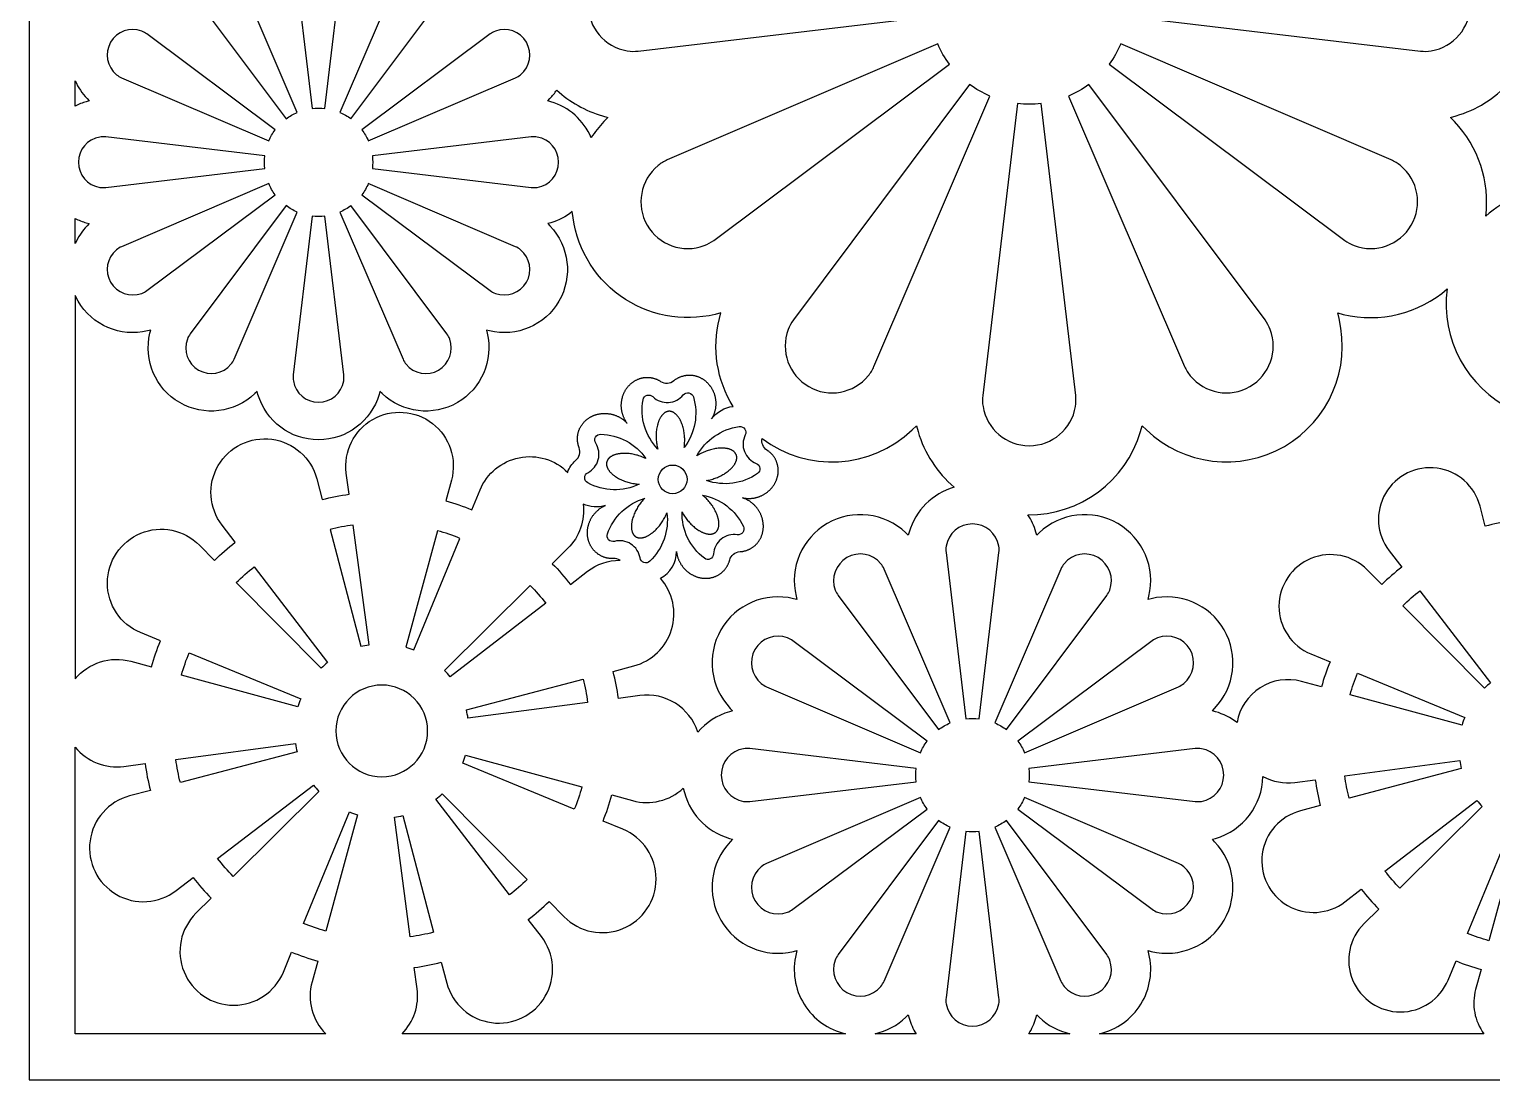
# Model space of a CAD drawing. Extents: x 222 to 1391, y 212 to 660.
# Drawn here: x 222.5 to 540.5, y 212.5 to 440.9 of the extents above; entities that cross this region are included whole.
import ezdxf

# ---------------------------------------------------------------- set-up
doc = ezdxf.new("R2010")
doc.units = 0
doc.layers.add('LAYER_01', color=5, linetype='CONTINUOUS')

msp = doc.modelspace()

# ---------------------------------------------------------------- linework, layer by layer
at = {"layer": 'LAYER_01'}
msp.add_lwpolyline([(222.46, 212.46), (1391.29, 212.46), (1391.29, 659.75), (222.46, 659.75)], close=True, dxfattribs=at)
for points in [[(286.75, 423.69), (290.86, 458.26, 0.07087), (290.83, 459.55, 0.847522), (279.89, 459.55, 0.07087), (279.86, 458.26), (283.97, 423.69, -0.059227)], [(280.71, 422.82), (266.99, 454.81, 0.07087), (266.32, 455.91, 0.847522), (256.85, 450.44, 0.07087), (257.46, 449.31), (278.3, 421.43, -0.059227)], [(292.42, 421.43), (313.26, 449.31, 0.07087), (313.88, 450.44, 0.847522), (304.4, 455.91, 0.07087), (303.73, 454.81), (290.01, 422.82, -0.059227)], [(418.39, 448.82), (354.86, 456.37, 0.07087), (352.5, 456.32, 0.847522), (352.5, 436.21, 0.07087), (354.86, 436.16), (418.39, 443.71, -0.059227)], [(461.41, 443.71), (524.93, 436.16, 0.07087), (527.29, 436.21, 0.847522), (527.29, 456.32, 0.07087), (524.93, 456.37), (461.41, 448.82, -0.059227)], [(275.92, 419.04), (248.04, 439.88, 0.07087), (246.91, 440.5, 0.847522), (241.44, 431.03, 0.07087), (242.54, 430.36), (274.53, 416.63, -0.059227)], [(296.19, 416.63), (328.18, 430.36, 0.07087), (329.28, 431.03, 0.847522), (323.81, 440.5, 0.07087), (322.68, 439.88), (294.8, 419.04, -0.059227)], [(419.99, 437.73), (361.2, 412.5, 0.07087), (359.18, 411.27, 0.847522), (369.23, 393.86, 0.07087), (371.31, 395), (422.55, 433.3, -0.059227)], [(457.25, 433.3), (508.48, 395, 0.07087), (510.56, 393.86, 0.847522), (520.61, 411.27, 0.07087), (518.59, 412.5), (459.8, 437.73, -0.059227)], [(232.46, 429.67, 0.084659), (235.04, 425.84), (235.52, 425.34), (234.86, 425.15, 0.047051), (232.46, 424.2)], [(344.64, 417.33, 0.225054), (335.87, 425.15), (335.21, 425.34), (335.68, 425.84, 0.042784), (337.15, 427.67, 0.114476), (347.08, 422.08), (348.29, 421.72), (347.42, 420.81, 0.044178)], [(426.93, 428.92), (388.63, 377.68, 0.07087), (387.49, 375.6, 0.847522), (404.9, 365.55, 0.07087), (406.13, 367.57), (431.35, 426.36, -0.059227)], [(448.44, 426.36), (473.66, 367.57, 0.07087), (474.89, 365.55, 0.847522), (492.3, 375.6, 0.07087), (491.16, 377.68), (452.86, 428.92, -0.059227)], [(539.15, 400.26, 0.225505), (532.37, 420.81), (531.5, 421.72), (532.71, 422.08, 0.13689), (544.21, 429.24, 0.124662), (555.21, 423.25), (588.73, 414.67, 0.045299), (588.31, 409.56), (553.84, 406.56, 0.160775)], [(437.34, 424.76), (429.79, 361.24, 0.07087), (429.84, 358.87, 0.847522), (449.95, 358.87, 0.07087), (450, 361.24), (442.45, 424.76, -0.059227)], [(273.66, 413.38), (239.09, 417.49, 0.07087), (237.8, 417.46, 0.847522), (237.8, 406.52, 0.07087), (239.09, 406.49), (273.66, 410.6, -0.059227)], [(297.07, 410.6), (331.63, 406.49, 0.07087), (332.92, 406.52, 0.847522), (332.92, 417.46, 0.07087), (331.63, 417.49), (297.07, 413.38, -0.059227)], [(274.53, 407.34), (242.54, 393.62, 0.07087), (241.44, 392.95, 0.847522), (246.91, 383.47, 0.07087), (248.04, 384.09), (275.92, 404.93, -0.059227)], [(294.8, 404.93), (322.68, 384.09, 0.07087), (323.81, 383.47, 0.847522), (329.28, 392.95, 0.07087), (328.18, 393.62), (296.19, 407.34, -0.059227)], [(352.49, 355.19), (352.42, 355.29), (352.35, 355.39), (352.28, 355.49), (352.21, 355.59), (352.15, 355.7), (352.08, 355.81), (352.02, 355.92), (351.96, 356.03), (351.9, 356.14), (351.84, 356.26), (351.79, 356.37), (351.73, 356.49), (351.68, 356.62), (351.64, 356.74), (351.59, 356.86), (351.54, 356.99), (351.5, 357.12), (351.46, 357.25), (351.43, 357.38), (351.39, 357.51), (351.36, 357.64), (351.33, 357.78), (351.31, 357.91), (351.28, 358.05), (351.26, 358.19), (351.25, 358.32), (351.23, 358.46), (351.22, 358.6), (351.21, 358.74), (351.2, 358.88), (351.2, 359.02), (351.2, 359.16), (351.2, 359.3), (351.21, 359.43), (351.22, 359.57), (351.23, 359.71), (351.24, 359.85), (351.26, 359.99), (351.28, 360.12), (351.3, 360.26), (351.33, 360.4), (351.35, 360.53), (351.39, 360.66), (351.42, 360.79), (351.46, 360.92), (351.49, 361.05), (351.54, 361.18), (351.58, 361.31), (351.63, 361.43), (351.67, 361.56), (351.72, 361.68), (351.78, 361.8), (351.83, 361.91), (351.89, 362.03), (351.95, 362.14), (352.01, 362.26), (352.07, 362.37), (352.14, 362.47), (352.2, 362.58), (352.27, 362.68), (352.34, 362.78), (352.41, 362.88), (352.48, 362.98), (352.55, 363.07), (352.63, 363.17), (352.71, 363.26), (352.79, 363.35), (352.87, 363.44), (352.95, 363.53), (353.04, 363.61), (353.13, 363.7), (353.22, 363.78), (353.31, 363.86), (353.4, 363.94), (353.5, 364.02), (353.6, 364.1), (353.7, 364.17), (353.81, 364.25), (353.91, 364.32), (354.02, 364.38), (354.13, 364.45), (354.24, 364.51), (354.35, 364.58), (354.46, 364.63), (354.58, 364.69), (354.69, 364.74), (354.81, 364.79), (354.93, 364.84), (355.05, 364.89), (355.17, 364.93), (355.3, 364.97), (355.42, 365), (355.55, 365.04), (355.67, 365.07), (355.8, 365.09), (355.92, 365.12), (356.05, 365.14), (356.18, 365.16), (356.31, 365.17), (356.44, 365.18), (356.56, 365.19), (356.69, 365.2), (356.82, 365.2), (356.95, 365.2), (357.08, 365.19), (357.2, 365.19), (357.33, 365.18), (357.46, 365.16), (357.58, 365.15), (357.71, 365.13), (357.83, 365.1), (357.95, 365.08), (358.08, 365.05), (358.2, 365.02), (358.32, 364.99), (358.44, 364.95), (358.55, 364.91), (358.67, 364.87), (358.78, 364.83), (358.9, 364.78), (359.01, 364.74), (359.12, 364.69), (359.23, 364.63), (359.33, 364.58), (359.44, 364.52), (359.54, 364.46), (359.64, 364.4), (359.74, 364.34, 0.325426), (362.64, 364.5), (362.73, 364.57), (362.83, 364.64), (362.92, 364.71), (363.02, 364.78), (363.12, 364.85), (363.22, 364.91), (363.33, 364.97), (363.43, 365.03), (363.54, 365.09), (363.65, 365.14), (363.76, 365.2), (363.87, 365.25), (363.99, 365.3), (364.1, 365.34), (364.22, 365.39), (364.34, 365.43), (364.46, 365.47), (364.58, 365.5), (364.7, 365.53), (364.82, 365.56), (364.95, 365.59), (365.07, 365.62), (365.2, 365.64), (365.32, 365.66), (365.45, 365.67), (365.58, 365.68), (365.71, 365.69), (365.83, 365.7), (365.96, 365.7), (366.09, 365.7), (366.22, 365.69), (366.35, 365.69), (366.48, 365.68), (366.61, 365.66), (366.74, 365.65), (366.86, 365.63), (366.99, 365.61), (367.12, 365.58), (367.24, 365.55), (367.37, 365.52), (367.49, 365.49), (367.61, 365.45), (367.74, 365.41), (367.86, 365.37), (367.98, 365.32), (368.09, 365.27), (368.21, 365.22), (368.33, 365.17), (368.44, 365.11), (368.55, 365.05), (368.66, 364.99), (368.77, 364.93), (368.88, 364.86), (368.98, 364.79), (369.09, 364.72), (369.19, 364.65), (369.29, 364.58), (369.38, 364.5), (369.48, 364.43), (369.57, 364.35), (369.66, 364.27), (369.75, 364.19), (369.84, 364.11), (369.92, 364.02), (370.01, 363.94), (370.09, 363.85), (370.17, 363.76), (370.25, 363.66), (370.33, 363.57), (370.4, 363.47), (370.48, 363.37), (370.55, 363.27), (370.63, 363.16), (370.7, 363.06), (370.77, 362.95), (370.83, 362.84), (370.9, 362.72), (370.96, 362.61), (371.03, 362.49), (371.08, 362.37), (371.14, 362.25), (371.2, 362.13), (371.25, 362.01), (371.3, 361.88), (371.35, 361.75), (371.39, 361.62), (371.43, 361.49), (371.47, 361.36), (371.51, 361.23), (371.55, 361.1), (371.58, 360.96), (371.61, 360.82), (371.63, 360.69), (371.66, 360.55), (371.68, 360.41), (371.7, 360.28), (371.71, 360.14), (371.72, 360), (371.73, 359.86), (371.74, 359.72), (371.74, 359.58), (371.74, 359.44), (371.74, 359.3), (371.73, 359.16), (371.72, 359.03), (371.71, 358.89), (371.7, 358.75), (371.68, 358.62), (371.66, 358.48), (371.64, 358.35), (371.62, 358.22), (371.59, 358.08), (371.56, 357.95), (371.53, 357.83), (371.49, 357.7), (371.45, 357.57), (371.41, 357.45), (371.37, 357.32), (371.33, 357.2), (371.28, 357.08), (371.23, 356.96), (371.18, 356.85), (371.13, 356.73), (371.08, 356.62), (371.02, 356.51), (370.96, 356.4), (370.9, 356.3), (370.84, 356.19, -0.209513), (375.52, 358.89, -0.205065), (372.54, 377.98), (372.84, 379.21), (371.61, 378.91, -0.459693), (340.54, 401.24, -0.096729), (335.87, 398.82), (335.21, 398.63), (335.68, 398.13, -0.748967), (322.52, 375.33), (321.85, 375.5), (322.01, 374.83, -0.748967), (299.22, 361.67), (298.72, 362.14), (298.52, 361.48, -0.748967), (272.2, 361.48), (272.01, 362.14), (271.51, 361.67, -0.748967), (248.71, 374.83), (248.87, 375.5), (248.2, 375.33, -0.332966), (233.08, 381.8), (232.46, 383.02), (232.46, 299.63, -0.295109), (244.56, 303.47), (249.06, 302.25, -0.028815), (250.99, 307.91), (246.68, 309.69, -1.22196), (259.45, 328.72), (262.73, 325.4, -0.028815), (267.24, 329.34), (264.39, 333.04, -1.22196), (284.96, 343.13), (286.15, 338.62, -0.028815), (292.02, 339.78), (291.4, 344.4, -1.22196), (314.26, 342.86), (313.03, 338.36, -0.028815), (318.7, 336.43), (320.48, 340.74, -0.534508), (339.54, 344.55, -0.142329), (341.27, 347.12, 0.325426), (342.02, 349.92), (341.98, 350.03), (341.94, 350.14), (341.9, 350.26), (341.87, 350.37), (341.84, 350.49), (341.81, 350.6), (341.78, 350.72), (341.76, 350.84), (341.73, 350.96), (341.72, 351.08), (341.7, 351.2), (341.69, 351.33), (341.67, 351.45), (341.67, 351.57), (341.66, 351.7), (341.66, 351.82), (341.66, 351.95), (341.66, 352.08), (341.67, 352.2), (341.68, 352.33), (341.69, 352.46), (341.71, 352.58), (341.73, 352.71), (341.75, 352.83), (341.77, 352.96), (341.8, 353.08), (341.83, 353.21), (341.87, 353.33), (341.9, 353.46), (341.94, 353.58), (341.99, 353.7), (342.03, 353.82), (342.08, 353.94), (342.14, 354.06), (342.19, 354.17), (342.25, 354.29), (342.31, 354.4), (342.37, 354.52), (342.44, 354.63), (342.51, 354.74), (342.58, 354.84), (342.65, 354.95), (342.73, 355.05), (342.81, 355.15), (342.89, 355.25), (342.97, 355.35), (343.05, 355.45), (343.14, 355.54), (343.23, 355.63), (343.32, 355.72), (343.41, 355.8), (343.51, 355.89), (343.6, 355.97), (343.7, 356.05), (343.8, 356.12), (343.9, 356.2), (344, 356.27), (344.1, 356.34), (344.2, 356.41), (344.3, 356.47), (344.41, 356.53), (344.51, 356.59), (344.62, 356.65), (344.72, 356.7), (344.83, 356.76), (344.94, 356.81), (345.05, 356.86), (345.16, 356.9), (345.28, 356.95), (345.4, 356.99), (345.51, 357.03), (345.63, 357.07), (345.76, 357.11), (345.88, 357.14), (346.01, 357.18), (346.13, 357.21), (346.26, 357.23), (346.39, 357.26), (346.52, 357.28), (346.65, 357.3), (346.78, 357.32), (346.92, 357.33), (347.05, 357.34), (347.19, 357.35), (347.33, 357.36), (347.46, 357.36), (347.6, 357.36), (347.74, 357.36), (347.88, 357.36), (348.01, 357.35), (348.15, 357.34), (348.29, 357.32), (348.43, 357.31), (348.57, 357.29), (348.71, 357.27), (348.84, 357.24), (348.98, 357.21), (349.12, 357.18), (349.25, 357.15), (349.39, 357.11), (349.52, 357.07), (349.66, 357.03), (349.79, 356.98), (349.92, 356.94), (350.05, 356.89), (350.17, 356.84), (350.3, 356.78), (350.43, 356.72), (350.55, 356.66), (350.67, 356.6), (350.79, 356.54), (350.91, 356.47), (351.02, 356.4), (351.14, 356.33), (351.25, 356.26), (351.36, 356.19), (351.46, 356.11), (351.57, 356.03), (351.67, 355.96), (351.77, 355.88), (351.87, 355.79), (351.97, 355.71), (352.06, 355.63), (352.15, 355.54), (352.24, 355.46), (352.33, 355.37), (352.41, 355.28)], [(278.3, 402.55), (257.46, 374.67, 0.07087), (256.85, 373.54, 0.847522), (266.32, 368.07, 0.07087), (266.99, 369.17), (280.71, 401.16, -0.059227)], [(290.01, 401.16), (303.73, 369.17, 0.07087), (304.4, 368.07, 0.847522), (313.88, 373.54, 0.07087), (313.26, 374.67), (292.42, 402.55, -0.059227)], [(232.46, 399.78, 0.047051), (234.86, 398.82), (235.52, 398.63), (235.04, 398.13, 0.084659), (232.46, 394.31)], [(283.97, 400.28), (279.86, 365.72, 0.07087), (279.89, 364.43, 0.847522), (290.83, 364.43, 0.07087), (290.86, 365.72), (286.75, 400.28, -0.059227)], [(364.68, 361.38, -0.600851), (366.86, 360.94, -0.240682), (364.86, 349.93), (364.9, 350.21), (364.93, 350.49), (364.95, 350.77), (364.97, 351.05), (364.98, 351.33), (364.98, 351.61), (364.98, 351.88), (364.97, 352.15), (364.95, 352.41), (364.92, 352.67), (364.89, 352.94), (364.86, 353.21), (364.81, 353.48), (364.76, 353.75), (364.7, 354.02), (364.63, 354.29), (364.56, 354.55), (364.47, 354.81), (364.38, 355.07), (364.29, 355.32), (364.24, 355.44), (364.18, 355.56), (364.13, 355.68), (364.07, 355.79), (364.01, 355.9), (363.96, 356.02), (363.9, 356.12), (363.83, 356.23), (363.77, 356.33), (363.71, 356.43), (363.64, 356.53), (363.57, 356.62), (363.51, 356.71), (363.44, 356.8), (363.37, 356.88), (363.3, 356.96), (363.23, 357.04), (363.15, 357.11), (363.08, 357.18), (363.01, 357.25), (362.94, 357.31), (362.86, 357.37), (362.79, 357.42), (362.71, 357.47), (362.68, 357.5), (362.64, 357.52), (362.6, 357.54), (362.56, 357.56), (362.53, 357.59), (362.49, 357.61), (362.45, 357.62), (362.42, 357.64), (362.38, 357.66), (362.34, 357.68), (362.3, 357.69), (362.27, 357.71), (362.23, 357.72), (362.19, 357.73), (362.16, 357.74), (362.12, 357.75), (362.08, 357.76), (362.05, 357.77), (362.01, 357.78), (361.97, 357.79), (361.94, 357.8), (361.9, 357.8), (361.87, 357.81), (361.83, 357.81), (361.8, 357.82), (361.76, 357.82), (361.72, 357.82), (361.69, 357.82), (361.65, 357.82), (361.62, 357.82), (361.59, 357.82), (361.55, 357.82), (361.52, 357.82), (361.48, 357.82), (361.45, 357.81), (361.41, 357.81), (361.38, 357.8), (361.34, 357.8), (361.31, 357.79), (361.27, 357.78), (361.24, 357.77), (361.2, 357.76), (361.17, 357.75), (361.13, 357.74), (361.1, 357.73), (361.06, 357.72), (361.03, 357.71), (360.99, 357.69), (360.96, 357.68), (360.92, 357.66), (360.89, 357.65), (360.85, 357.63), (360.82, 357.61), (360.78, 357.59), (360.75, 357.57), (360.71, 357.55), (360.68, 357.53), (360.64, 357.5), (360.61, 357.48), (360.57, 357.46), (360.54, 357.43), (360.5, 357.4), (360.47, 357.38), (360.43, 357.35), (360.37, 357.29), (360.3, 357.23), (360.23, 357.16), (360.17, 357.09), (360.1, 357.02), (360.04, 356.94), (359.97, 356.86), (359.91, 356.78), (359.85, 356.69), (359.79, 356.6), (359.73, 356.5), (359.67, 356.41), (359.62, 356.31), (359.56, 356.2), (359.51, 356.1), (359.46, 355.99), (359.41, 355.88), (359.36, 355.76), (359.31, 355.65), (359.27, 355.53), (359.22, 355.41), (359.18, 355.29), (359.14, 355.16), (359.11, 355.03), (359.04, 354.78), (358.97, 354.51), (358.92, 354.24), (358.88, 353.97), (358.84, 353.7), (358.81, 353.42), (358.78, 353.15), (358.77, 352.87), (358.76, 352.6), (358.76, 352.33), (358.76, 352.07), (358.78, 351.81), (358.79, 351.54), (358.82, 351.27), (358.85, 351), (358.89, 350.72), (358.94, 350.44), (358.99, 350.17), (359.05, 349.89), (359.12, 349.62, -0.240682), (355.93, 360.34, -0.600851), (358.05, 361.01, 0.44119)], [(377.51, 339.02), (377.63, 339), (377.75, 338.97), (377.87, 338.95), (377.99, 338.93), (378.11, 338.91), (378.24, 338.9), (378.36, 338.89), (378.49, 338.88), (378.62, 338.87), (378.75, 338.87), (378.88, 338.87), (379.01, 338.87), (379.14, 338.87), (379.27, 338.88), (379.41, 338.89), (379.54, 338.9), (379.67, 338.91), (379.81, 338.93), (379.94, 338.95), (380.08, 338.97), (380.21, 339), (380.34, 339.03), (380.48, 339.06), (380.61, 339.09), (380.74, 339.13), (380.88, 339.17), (381.01, 339.21), (381.14, 339.26), (381.27, 339.31), (381.4, 339.36), (381.53, 339.42), (381.66, 339.47), (381.78, 339.53), (381.91, 339.59), (382.03, 339.66), (382.15, 339.73), (382.27, 339.8), (382.39, 339.87), (382.51, 339.94), (382.62, 340.02), (382.73, 340.1), (382.84, 340.18), (382.95, 340.26), (383.06, 340.35), (383.16, 340.43), (383.26, 340.52), (383.36, 340.61), (383.46, 340.7), (383.56, 340.8), (383.65, 340.89), (383.74, 340.99), (383.83, 341.08), (383.91, 341.18), (383.99, 341.28), (384.07, 341.38), (384.15, 341.48), (384.22, 341.59), (384.3, 341.69), (384.36, 341.79), (384.43, 341.9), (384.49, 342), (384.56, 342.11), (384.61, 342.21), (384.67, 342.32), (384.72, 342.42), (384.78, 342.53), (384.83, 342.64), (384.87, 342.75), (384.92, 342.86), (384.96, 342.98), (385, 343.09), (385.04, 343.21), (385.08, 343.33), (385.11, 343.45), (385.15, 343.57), (385.18, 343.69), (385.2, 343.81), (385.23, 343.94), (385.25, 344.06), (385.27, 344.19), (385.28, 344.31), (385.29, 344.44), (385.3, 344.57), (385.31, 344.7), (385.31, 344.82), (385.31, 344.95), (385.31, 345.08), (385.31, 345.21), (385.3, 345.34), (385.29, 345.47), (385.27, 345.6), (385.25, 345.72), (385.23, 345.85), (385.21, 345.98), (385.18, 346.1), (385.15, 346.23), (385.12, 346.35), (385.08, 346.48), (385.04, 346.6), (385, 346.72), (384.96, 346.84), (384.91, 346.96), (384.86, 347.08), (384.8, 347.2), (384.75, 347.31), (384.69, 347.42), (384.63, 347.53), (384.56, 347.64), (384.5, 347.75), (384.43, 347.86), (384.36, 347.96), (384.28, 348.06), (384.21, 348.16), (384.13, 348.26), (384.05, 348.36), (383.97, 348.45), (383.88, 348.54), (383.8, 348.63), (383.71, 348.72), (383.62, 348.8), (383.54, 348.88), (383.44, 348.96), (383.35, 349.04), (383.26, 349.12), (383.16, 349.19), (383.07, 349.26), (382.97, 349.33), (382.87, 349.39, -0.307924), (381.79, 351.94, 0.368189), (414.44, 353.79), (415.35, 354.66), (415.71, 353.45, 0.146439), (423.58, 341.32, 0.256685), (413.78, 331.57), (413.58, 330.88), (413.06, 331.38, 0.748967), (389.2, 317.6), (389.37, 316.9), (388.67, 317.07, 0.748967), (374.9, 293.22), (375.4, 292.7), (374.71, 292.49, 0.145405), (367.84, 288.06, 0.361446), (355.19, 296.02), (350.57, 295.4, 0.028815), (349.41, 301.27), (353.92, 302.46, 0.558721), (359.7, 321.51, 0.280084), (363.19, 327.37), (363.2, 327.25), (363.22, 327.13), (363.24, 327.01), (363.26, 326.89), (363.28, 326.77), (363.31, 326.64), (363.34, 326.52), (363.37, 326.4), (363.4, 326.27), (363.44, 326.15), (363.48, 326.02), (363.52, 325.9), (363.57, 325.78), (363.61, 325.65), (363.66, 325.53), (363.72, 325.41), (363.77, 325.28), (363.83, 325.16), (363.89, 325.04), (363.96, 324.92), (364.03, 324.8), (364.1, 324.68), (364.17, 324.56), (364.24, 324.45), (364.32, 324.33), (364.4, 324.22), (364.49, 324.11), (364.57, 324), (364.66, 323.89), (364.75, 323.78), (364.84, 323.67), (364.93, 323.57), (365.03, 323.47), (365.13, 323.37), (365.23, 323.27), (365.33, 323.18), (365.44, 323.09), (365.54, 323), (365.65, 322.91), (365.76, 322.82), (365.87, 322.74), (365.98, 322.66), (366.09, 322.58), (366.21, 322.51), (366.32, 322.43), (366.44, 322.36), (366.56, 322.3), (366.67, 322.23), (366.79, 322.17), (366.91, 322.11), (367.03, 322.06), (367.15, 322.01), (367.27, 321.96), (367.39, 321.91), (367.51, 321.86), (367.63, 321.82), (367.75, 321.78), (367.87, 321.75), (367.99, 321.71), (368.11, 321.68), (368.23, 321.65), (368.35, 321.63), (368.47, 321.6), (368.58, 321.58), (368.7, 321.57), (368.82, 321.55), (368.94, 321.54), (369.06, 321.52), (369.18, 321.52), (369.3, 321.51), (369.43, 321.51), (369.55, 321.51), (369.67, 321.51), (369.8, 321.51), (369.92, 321.52), (370.05, 321.53), (370.17, 321.54), (370.3, 321.56), (370.42, 321.57), (370.55, 321.6), (370.67, 321.62), (370.8, 321.65), (370.92, 321.68), (371.05, 321.71), (371.17, 321.75), (371.29, 321.79), (371.41, 321.83), (371.53, 321.87), (371.65, 321.92), (371.77, 321.97), (371.89, 322.02), (372, 322.08), (372.12, 322.14), (372.23, 322.2), (372.34, 322.27), (372.45, 322.34), (372.56, 322.41), (372.67, 322.48), (372.77, 322.55), (372.88, 322.63), (372.98, 322.71), (373.08, 322.79), (373.17, 322.88), (373.27, 322.97), (373.36, 323.05), (373.45, 323.15), (373.53, 323.24), (373.62, 323.33), (373.7, 323.43), (373.78, 323.53), (373.86, 323.63), (373.93, 323.73), (374, 323.83), (374.07, 323.94), (374.14, 324.04), (374.2, 324.15), (374.26, 324.25), (374.32, 324.36), (374.38, 324.47), (374.43, 324.58), (374.48, 324.69), (374.53, 324.8), (374.57, 324.92), (374.62, 325.03), (374.66, 325.14), (374.69, 325.25), (374.73, 325.36), (374.76, 325.48, -0.325426), (377.01, 327.31), (377.13, 327.32), (377.24, 327.33), (377.36, 327.34), (377.48, 327.36), (377.6, 327.37), (377.72, 327.4), (377.83, 327.42), (377.95, 327.45), (378.07, 327.48), (378.19, 327.51), (378.31, 327.54), (378.42, 327.58), (378.54, 327.62), (378.66, 327.67), (378.77, 327.71), (378.89, 327.76), (379, 327.81), (379.12, 327.87), (379.23, 327.93), (379.34, 327.99), (379.45, 328.05), (379.56, 328.12), (379.67, 328.19), (379.77, 328.26), (379.88, 328.33), (379.98, 328.41), (380.08, 328.49), (380.18, 328.57), (380.28, 328.66), (380.37, 328.74), (380.46, 328.83), (380.55, 328.92), (380.64, 329.02), (380.73, 329.11), (380.81, 329.21), (380.89, 329.31), (380.97, 329.41), (381.05, 329.52), (381.12, 329.62), (381.19, 329.73), (381.26, 329.84), (381.33, 329.95), (381.39, 330.06), (381.45, 330.18), (381.51, 330.29), (381.57, 330.41), (381.62, 330.52), (381.67, 330.64), (381.71, 330.76), (381.76, 330.88), (381.8, 331), (381.83, 331.11), (381.87, 331.24), (381.9, 331.36), (381.93, 331.48), (381.96, 331.6), (381.98, 331.72), (382, 331.84), (382.02, 331.96), (382.04, 332.08), (382.05, 332.2), (382.06, 332.32), (382.07, 332.44), (382.08, 332.56), (382.08, 332.68), (382.08, 332.8), (382.08, 332.92), (382.08, 333.04), (382.07, 333.17), (382.07, 333.29), (382.05, 333.42), (382.04, 333.54), (382.02, 333.67), (382, 333.8), (381.98, 333.92), (381.96, 334.05), (381.93, 334.18), (381.9, 334.31), (381.87, 334.44), (381.83, 334.56), (381.79, 334.69), (381.75, 334.82), (381.71, 334.95), (381.66, 335.08), (381.61, 335.2), (381.56, 335.33), (381.5, 335.45), (381.44, 335.58), (381.38, 335.7), (381.32, 335.83), (381.25, 335.95), (381.18, 336.07), (381.11, 336.19), (381.03, 336.31), (380.96, 336.42), (380.88, 336.54), (380.79, 336.65), (380.71, 336.76), (380.62, 336.87), (380.53, 336.98), (380.44, 337.09), (380.35, 337.19), (380.26, 337.29), (380.16, 337.39), (380.06, 337.49), (379.96, 337.58), (379.86, 337.68), (379.75, 337.77), (379.65, 337.85), (379.54, 337.94), (379.44, 338.02), (379.33, 338.1), (379.22, 338.18), (379.11, 338.25), (379, 338.33), (378.88, 338.4), (378.77, 338.46), (378.66, 338.53), (378.54, 338.59), (378.43, 338.65), (378.31, 338.7), (378.2, 338.76), (378.08, 338.81), (377.97, 338.86), (377.85, 338.9), (377.74, 338.94), (377.62, 338.98)], [(380.54, 346.48, -0.600851), (380.8, 344.27, -0.240682), (369.7, 342.78), (369.98, 342.83), (370.26, 342.88), (370.53, 342.95), (370.81, 343.02), (371.07, 343.1), (371.34, 343.18), (371.59, 343.27), (371.84, 343.36), (372.09, 343.46), (372.33, 343.56), (372.57, 343.67), (372.82, 343.79), (373.06, 343.92), (373.3, 344.05), (373.54, 344.19), (373.78, 344.34), (374, 344.49), (374.23, 344.65), (374.44, 344.82), (374.65, 344.99), (374.75, 345.07), (374.85, 345.16), (374.94, 345.25), (375.04, 345.34), (375.13, 345.43), (375.21, 345.52), (375.3, 345.61), (375.38, 345.7), (375.46, 345.79), (375.53, 345.88), (375.6, 345.98), (375.67, 346.07), (375.73, 346.16), (375.8, 346.25), (375.85, 346.34), (375.91, 346.44), (375.96, 346.53), (376.01, 346.62), (376.05, 346.71), (376.09, 346.8), (376.13, 346.89), (376.16, 346.98), (376.19, 347.06), (376.21, 347.15), (376.23, 347.19), (376.24, 347.24), (376.25, 347.28), (376.26, 347.32), (376.26, 347.36), (376.27, 347.4), (376.28, 347.44), (376.28, 347.49), (376.29, 347.53), (376.29, 347.57), (376.3, 347.61), (376.3, 347.65), (376.3, 347.68), (376.3, 347.72), (376.3, 347.76), (376.3, 347.8), (376.3, 347.84), (376.29, 347.88), (376.29, 347.91), (376.29, 347.95), (376.28, 347.99), (376.28, 348.02), (376.27, 348.06), (376.26, 348.09), (376.26, 348.13), (376.25, 348.16), (376.24, 348.2), (376.23, 348.23), (376.22, 348.26), (376.21, 348.3), (376.2, 348.33), (376.19, 348.36), (376.17, 348.39), (376.16, 348.43), (376.15, 348.46), (376.13, 348.49), (376.12, 348.52), (376.1, 348.55), (376.08, 348.58), (376.06, 348.61), (376.05, 348.64), (376.03, 348.67), (376.01, 348.7), (375.98, 348.73), (375.96, 348.76), (375.94, 348.79), (375.92, 348.82), (375.89, 348.85), (375.87, 348.88), (375.84, 348.91), (375.81, 348.94), (375.79, 348.97), (375.76, 348.99), (375.73, 349.02), (375.7, 349.05), (375.67, 349.08), (375.64, 349.1), (375.6, 349.13), (375.57, 349.15), (375.54, 349.18), (375.5, 349.21), (375.47, 349.23), (375.43, 349.25), (375.39, 349.28), (375.31, 349.33), (375.23, 349.37), (375.15, 349.41), (375.06, 349.45), (374.97, 349.49), (374.88, 349.53), (374.78, 349.57), (374.69, 349.6), (374.58, 349.63), (374.48, 349.66), (374.37, 349.69), (374.26, 349.71), (374.15, 349.74), (374.03, 349.76), (373.92, 349.77), (373.8, 349.79), (373.68, 349.8), (373.55, 349.81), (373.43, 349.82), (373.3, 349.83), (373.17, 349.83), (373.04, 349.83), (372.91, 349.83), (372.78, 349.83), (372.51, 349.81), (372.24, 349.79), (371.97, 349.76), (371.7, 349.72), (371.43, 349.67), (371.16, 349.61), (370.89, 349.55), (370.62, 349.48), (370.36, 349.4), (370.1, 349.32), (369.85, 349.24), (369.61, 349.14), (369.36, 349.04), (369.11, 348.94), (368.86, 348.82), (368.61, 348.7), (368.36, 348.57), (368.12, 348.43), (367.87, 348.29), (367.63, 348.14, -0.240682), (376.85, 354.49, -0.600851), (378.14, 352.68, 0.44119)], [(345.62, 350.9, -0.600851), (346.71, 352.84, -0.240682), (356.56, 347.53), (356.31, 347.66), (356.05, 347.77), (355.79, 347.88), (355.53, 347.99), (355.26, 348.08), (355, 348.17), (354.74, 348.25), (354.49, 348.32), (354.23, 348.38), (353.97, 348.44), (353.71, 348.49), (353.44, 348.54), (353.17, 348.58), (352.9, 348.62), (352.62, 348.64), (352.35, 348.66), (352.07, 348.67), (351.8, 348.67), (351.53, 348.67), (351.26, 348.65), (351.13, 348.64), (351, 348.63), (350.87, 348.61), (350.74, 348.6), (350.62, 348.58), (350.49, 348.55), (350.37, 348.53), (350.25, 348.5), (350.14, 348.48), (350.02, 348.44), (349.91, 348.41), (349.8, 348.38), (349.69, 348.34), (349.59, 348.3), (349.49, 348.26), (349.39, 348.22), (349.3, 348.18), (349.2, 348.13), (349.12, 348.08), (349.03, 348.03), (348.95, 347.98), (348.87, 347.93), (348.79, 347.88), (348.72, 347.82), (348.69, 347.79), (348.65, 347.77), (348.62, 347.74), (348.59, 347.71), (348.56, 347.68), (348.53, 347.65), (348.5, 347.62), (348.47, 347.59), (348.44, 347.56), (348.42, 347.53), (348.39, 347.5), (348.36, 347.47), (348.34, 347.44), (348.32, 347.41), (348.29, 347.38), (348.27, 347.35), (348.25, 347.31), (348.23, 347.28), (348.21, 347.25), (348.19, 347.22), (348.18, 347.19), (348.16, 347.15), (348.14, 347.12), (348.13, 347.09), (348.11, 347.06), (348.1, 347.02), (348.09, 346.99), (348.07, 346.96), (348.06, 346.92), (348.05, 346.89), (348.04, 346.86), (348.03, 346.83), (348.02, 346.79), (348.02, 346.76), (348.01, 346.72), (348, 346.69), (348, 346.66), (347.99, 346.62), (347.99, 346.59), (347.98, 346.55), (347.98, 346.51), (347.98, 346.48), (347.98, 346.44), (347.98, 346.4), (347.98, 346.37), (347.98, 346.33), (347.98, 346.29), (347.98, 346.26), (347.99, 346.22), (347.99, 346.18), (347.99, 346.14), (348, 346.1), (348.01, 346.06), (348.01, 346.02), (348.02, 345.98), (348.03, 345.94), (348.04, 345.9), (348.05, 345.86), (348.06, 345.82), (348.08, 345.78), (348.09, 345.74), (348.11, 345.7), (348.12, 345.66), (348.14, 345.62), (348.17, 345.53), (348.21, 345.45), (348.25, 345.37), (348.3, 345.28), (348.35, 345.2), (348.4, 345.11), (348.46, 345.03), (348.52, 344.94), (348.58, 344.86), (348.65, 344.77), (348.72, 344.69), (348.8, 344.6), (348.87, 344.52), (348.96, 344.43), (349.04, 344.35), (349.13, 344.27), (349.22, 344.18), (349.31, 344.1), (349.41, 344.02), (349.51, 343.94), (349.61, 343.87), (349.71, 343.79), (349.82, 343.71), (349.93, 343.64), (350.15, 343.49), (350.38, 343.35), (350.62, 343.22), (350.87, 343.09), (351.12, 342.97), (351.37, 342.86), (351.62, 342.75), (351.88, 342.65), (352.13, 342.56), (352.39, 342.47), (352.64, 342.4), (352.89, 342.33), (353.15, 342.26), (353.42, 342.2), (353.69, 342.15), (353.96, 342.1), (354.24, 342.06), (354.52, 342.02), (354.8, 342), (355.09, 341.98, -0.240682), (343.9, 342.26, -0.600851), (343.91, 344.48, 0.44119)], [(347.75, 337.35, -0.187353), (342.89, 337.66, -0.238478), (339.51, 327.98), (336.19, 324.69, -0.028815), (340.13, 320.18), (343.83, 323.03, -0.164727), (350.92, 325.45, 0.14635), (349.51, 325.81), (349.39, 325.8), (349.27, 325.8), (349.15, 325.8), (349.03, 325.8), (348.92, 325.81), (348.8, 325.82), (348.67, 325.83), (348.55, 325.84), (348.43, 325.86), (348.31, 325.88), (348.19, 325.9), (348.07, 325.92), (347.95, 325.95), (347.83, 325.98), (347.71, 326.02), (347.59, 326.05), (347.47, 326.09), (347.35, 326.13), (347.23, 326.18), (347.12, 326.23), (347, 326.28), (346.88, 326.33), (346.77, 326.39), (346.66, 326.45), (346.54, 326.51), (346.43, 326.58), (346.33, 326.65), (346.22, 326.72), (346.11, 326.79), (346.01, 326.87), (345.91, 326.95), (345.81, 327.03), (345.71, 327.11), (345.61, 327.2), (345.52, 327.29), (345.43, 327.38), (345.34, 327.47), (345.25, 327.56), (345.16, 327.66), (345.08, 327.76), (345, 327.86), (344.92, 327.96), (344.85, 328.07), (344.78, 328.17), (344.71, 328.28), (344.64, 328.39), (344.58, 328.5), (344.51, 328.61), (344.46, 328.72), (344.4, 328.84), (344.35, 328.95), (344.3, 329.07), (344.25, 329.18), (344.2, 329.3), (344.16, 329.41), (344.12, 329.53), (344.08, 329.65), (344.05, 329.77), (344.02, 329.89), (343.99, 330), (343.96, 330.12), (343.94, 330.24), (343.91, 330.36), (343.9, 330.48), (343.88, 330.59), (343.86, 330.71), (343.85, 330.83), (343.84, 330.96), (343.83, 331.08), (343.83, 331.2), (343.83, 331.33), (343.83, 331.46), (343.83, 331.58), (343.84, 331.71), (343.84, 331.84), (343.85, 331.97), (343.87, 332.1), (343.88, 332.23), (343.9, 332.36), (343.92, 332.49), (343.95, 332.62), (343.98, 332.75), (344.01, 332.89), (344.04, 333.02), (344.08, 333.15), (344.12, 333.28), (344.16, 333.41), (344.2, 333.54), (344.25, 333.67), (344.3, 333.8), (344.36, 333.92), (344.41, 334.05), (344.47, 334.18), (344.53, 334.3), (344.6, 334.43), (344.66, 334.55), (344.73, 334.67), (344.8, 334.79), (344.88, 334.91), (344.96, 335.02), (345.04, 335.14), (345.12, 335.25), (345.2, 335.36), (345.29, 335.47), (345.37, 335.57), (345.46, 335.68), (345.55, 335.78), (345.65, 335.88), (345.74, 335.98), (345.84, 336.07), (345.94, 336.17), (346.04, 336.26), (346.14, 336.35), (346.24, 336.43), (346.34, 336.51), (346.45, 336.59), (346.55, 336.67), (346.66, 336.75), (346.77, 336.82), (346.87, 336.89), (346.98, 336.96), (347.09, 337.02), (347.2, 337.08), (347.31, 337.14), (347.42, 337.2), (347.53, 337.25), (347.64, 337.3)], [(349.69, 329.54, -0.600851), (348.18, 331.17, -0.240682), (356.28, 338.9), (356.08, 338.7), (355.89, 338.49), (355.7, 338.27), (355.52, 338.06), (355.35, 337.84), (355.19, 337.61), (355.03, 337.39), (354.89, 337.17), (354.75, 336.95), (354.61, 336.72), (354.48, 336.49), (354.35, 336.25), (354.23, 336), (354.11, 335.75), (354, 335.5), (353.9, 335.24), (353.81, 334.98), (353.72, 334.72), (353.64, 334.46), (353.57, 334.2), (353.54, 334.08), (353.51, 333.95), (353.49, 333.82), (353.47, 333.69), (353.45, 333.57), (353.43, 333.44), (353.41, 333.32), (353.4, 333.2), (353.39, 333.08), (353.39, 332.96), (353.38, 332.84), (353.38, 332.73), (353.38, 332.62), (353.39, 332.51), (353.4, 332.4), (353.41, 332.29), (353.42, 332.19), (353.43, 332.09), (353.45, 331.99), (353.47, 331.89), (353.5, 331.8), (353.52, 331.71), (353.55, 331.62), (353.58, 331.53), (353.59, 331.49), (353.61, 331.45), (353.63, 331.41), (353.64, 331.37), (353.66, 331.33), (353.68, 331.3), (353.7, 331.26), (353.72, 331.22), (353.74, 331.19), (353.76, 331.15), (353.78, 331.12), (353.8, 331.08), (353.82, 331.05), (353.85, 331.02), (353.87, 330.99), (353.89, 330.96), (353.92, 330.93), (353.94, 330.9), (353.96, 330.87), (353.99, 330.84), (354.01, 330.82), (354.04, 330.79), (354.07, 330.77), (354.09, 330.74), (354.12, 330.72), (354.15, 330.69), (354.17, 330.67), (354.2, 330.65), (354.23, 330.63), (354.26, 330.61), (354.28, 330.59), (354.31, 330.57), (354.34, 330.55), (354.37, 330.53), (354.4, 330.52), (354.43, 330.5), (354.46, 330.48), (354.49, 330.47), (354.53, 330.45), (354.56, 330.44), (354.59, 330.43), (354.63, 330.41), (354.66, 330.4), (354.7, 330.39), (354.73, 330.38), (354.77, 330.37), (354.8, 330.36), (354.84, 330.35), (354.88, 330.34), (354.91, 330.33), (354.95, 330.32), (354.99, 330.32), (355.03, 330.31), (355.07, 330.31), (355.11, 330.3), (355.15, 330.3), (355.19, 330.29), (355.23, 330.29), (355.28, 330.29), (355.32, 330.29), (355.36, 330.29), (355.41, 330.29), (355.45, 330.29), (355.49, 330.3), (355.58, 330.3), (355.68, 330.31), (355.77, 330.33), (355.86, 330.35), (355.96, 330.37), (356.06, 330.39), (356.16, 330.42), (356.26, 330.45), (356.36, 330.49), (356.46, 330.52), (356.56, 330.56), (356.66, 330.61), (356.77, 330.66), (356.87, 330.71), (356.98, 330.76), (357.08, 330.82), (357.19, 330.88), (357.3, 330.94), (357.4, 331.01), (357.51, 331.08), (357.61, 331.15), (357.72, 331.23), (357.83, 331.31), (357.93, 331.39), (358.14, 331.56), (358.34, 331.73), (358.54, 331.92), (358.74, 332.11), (358.93, 332.31), (359.12, 332.52), (359.3, 332.72), (359.47, 332.94), (359.64, 333.15), (359.8, 333.37), (359.95, 333.59), (360.09, 333.8), (360.24, 334.03), (360.37, 334.26), (360.51, 334.5), (360.64, 334.75), (360.77, 335), (360.88, 335.26), (361, 335.52), (361.1, 335.78, -0.240682), (357.38, 325.22, -0.600851), (355.27, 325.93, 0.44119)], [(371.27, 326.8, -0.600851), (369.25, 325.87, -0.240682), (364.4, 335.96), (364.53, 335.71), (364.67, 335.46), (364.82, 335.22), (364.97, 334.99), (365.12, 334.76), (365.29, 334.53), (365.45, 334.31), (365.62, 334.1), (365.78, 333.9), (365.96, 333.7), (366.14, 333.51), (366.33, 333.31), (366.52, 333.12), (366.72, 332.93), (366.93, 332.75), (367.14, 332.57), (367.36, 332.4), (367.58, 332.24), (367.8, 332.08), (368.03, 331.94), (368.14, 331.87), (368.25, 331.8), (368.37, 331.74), (368.48, 331.68), (368.59, 331.62), (368.71, 331.57), (368.82, 331.52), (368.93, 331.47), (369.04, 331.42), (369.15, 331.38), (369.26, 331.34), (369.37, 331.3), (369.48, 331.27), (369.59, 331.24), (369.69, 331.21), (369.8, 331.19), (369.9, 331.17), (370, 331.15), (370.1, 331.14), (370.2, 331.13), (370.29, 331.12), (370.39, 331.12), (370.48, 331.12), (370.57, 331.12), (370.61, 331.12), (370.66, 331.12), (370.7, 331.13), (370.74, 331.13), (370.79, 331.14), (370.83, 331.14), (370.87, 331.15), (370.91, 331.16), (370.95, 331.17), (370.99, 331.17), (371.03, 331.18), (371.07, 331.19), (371.1, 331.2), (371.14, 331.22), (371.18, 331.23), (371.21, 331.24), (371.25, 331.25), (371.28, 331.27), (371.32, 331.28), (371.35, 331.3), (371.39, 331.31), (371.42, 331.33), (371.45, 331.35), (371.48, 331.36), (371.51, 331.38), (371.54, 331.4), (371.57, 331.42), (371.6, 331.44), (371.63, 331.46), (371.66, 331.48), (371.69, 331.5), (371.71, 331.52), (371.74, 331.54), (371.77, 331.56), (371.79, 331.59), (371.82, 331.61), (371.84, 331.64), (371.87, 331.66), (371.89, 331.69), (371.91, 331.71), (371.94, 331.74), (371.96, 331.77), (371.98, 331.8), (372.01, 331.83), (372.03, 331.86), (372.05, 331.89), (372.07, 331.92), (372.09, 331.95), (372.11, 331.98), (372.13, 332.02), (372.15, 332.05), (372.16, 332.09), (372.18, 332.12), (372.2, 332.16), (372.22, 332.2), (372.23, 332.23), (372.25, 332.27), (372.26, 332.31), (372.28, 332.35), (372.29, 332.39), (372.3, 332.43), (372.32, 332.47), (372.33, 332.52), (372.34, 332.56), (372.36, 332.65), (372.38, 332.74), (372.39, 332.83), (372.4, 332.93), (372.41, 333.02), (372.42, 333.12), (372.43, 333.23), (372.43, 333.33), (372.43, 333.44), (372.42, 333.55), (372.41, 333.66), (372.4, 333.77), (372.39, 333.88), (372.37, 334), (372.35, 334.11), (372.33, 334.23), (372.31, 334.35), (372.28, 334.47), (372.25, 334.59), (372.21, 334.72), (372.18, 334.84), (372.14, 334.96), (372.1, 335.09), (372.05, 335.21), (371.96, 335.46), (371.85, 335.71), (371.74, 335.96), (371.62, 336.21), (371.48, 336.45), (371.35, 336.69), (371.2, 336.93), (371.06, 337.16), (370.9, 337.38), (370.75, 337.6), (370.59, 337.81), (370.42, 338.02), (370.25, 338.22), (370.07, 338.43), (369.89, 338.63), (369.69, 338.83), (369.49, 339.03), (369.29, 339.22), (369.07, 339.4), (368.85, 339.58, -0.240682), (377.74, 332.78, -0.600851), (376.42, 330.99, 0.44119)], [(292.9, 333.09, 0.028438), (287.86, 332.1), (294.54, 306.72, -0.024412), (296.35, 307.07)], [(304.35, 306.54, -0.024412), (306.1, 305.94), (316.12, 330.19, 0.028438), (311.26, 331.85)], [(429.01, 290.97), (433.31, 327.14, 0.07087), (433.28, 328.48, 0.847522), (421.83, 328.48, 0.07087), (421.8, 327.14), (426.1, 290.97, -0.059227)], [(422.69, 290.06), (408.33, 323.53, 0.07087), (407.63, 324.68, 0.847522), (397.72, 318.95, 0.07087), (398.36, 317.77), (420.17, 288.6, -0.059227)], [(434.94, 288.6), (456.74, 317.77, 0.07087), (457.39, 318.95, 0.847522), (447.48, 324.68, 0.07087), (446.78, 323.53), (432.42, 290.06, -0.059227)], [(271.35, 323.99), (287.34, 303.18, 0.024412), (285.95, 301.97), (267.48, 320.61, -0.028438)], [(334.78, 316.08), (313.97, 300.08, 0.024412), (312.76, 301.47), (331.4, 319.94, -0.028438)], [(524.84, 318.8), (540.21, 298.8, 0.024412), (538.87, 297.64), (521.12, 315.55, -0.028438)], [(417.67, 286.11), (388.5, 307.91, 0.07087), (387.32, 308.56, 0.847522), (381.6, 298.65, 0.07087), (382.75, 297.94), (416.22, 283.58, -0.059227)], [(438.89, 283.58), (472.36, 297.94, 0.07087), (473.51, 298.65, 0.847522), (467.79, 308.56, 0.07087), (466.6, 307.91), (437.43, 286.11, -0.059227)], [(257.23, 305.33), (281.48, 295.31, 0.024412), (280.89, 293.56), (255.57, 300.47, -0.028438)], [(343.88, 294.52), (317.86, 291.07, 0.024412), (317.51, 292.88), (342.89, 299.56, -0.028438)], [(511.27, 300.87), (534.58, 291.24, 0.024412), (534, 289.56), (509.68, 296.2, -0.028438)], [(232.46, 284.77, 0.25888), (243.02, 280.61), (247.64, 281.23, 0.028815), (248.8, 275.36), (244.29, 274.17, 1.22196), (254.38, 253.6), (258.08, 256.45, 0.028815), (262.02, 251.94), (258.7, 248.66, 1.22196), (277.73, 235.89), (279.51, 240.21, 0.028815), (285.18, 238.27), (283.95, 233.77, 0.268064), (286.92, 222.46), (232.46, 222.46)], [(254.33, 282.11), (280.35, 285.56, 0.024412), (280.7, 283.75), (255.32, 277.07, -0.028438)], [(340.98, 271.3), (316.73, 281.32, 0.024412), (317.32, 283.07), (342.64, 276.16, -0.028438)], [(415.31, 280.18), (379.14, 284.48, 0.07087), (377.79, 284.45, 0.847522), (377.79, 273, 0.07087), (379.14, 272.97), (415.31, 277.27, -0.059227)], [(439.8, 277.27), (475.97, 272.97, 0.07087), (477.32, 273, 0.847522), (477.32, 284.45, 0.07087), (475.97, 284.48), (439.8, 280.18, -0.059227)], [(508.49, 278.56), (533.49, 281.87, 0.024412), (533.83, 280.13), (509.44, 273.72, -0.028438)], [(538.76, 222.46), (455.17, 222.46, 0.417936), (465.9, 239.84), (465.73, 240.54), (466.43, 240.37, 0.748967), (480.21, 264.23), (479.71, 264.75), (480.4, 264.95, 0.327168), (490.71, 278.42, 0.160532), (497.62, 277.12), (502.07, 277.71, 0.028815), (503.18, 272.07), (498.84, 270.93, 1.22196), (508.54, 251.17), (512.1, 253.9, 0.028815), (515.88, 249.57), (512.69, 246.41, 1.22196), (530.97, 234.15), (532.69, 238.29, 0.028815), (538.13, 236.44), (536.95, 232.11, 0.230138)], [(263.43, 260.56), (284.24, 276.55, 0.024412), (285.45, 275.16), (266.81, 256.69, -0.028438)], [(303.52, 222.46, 0.23231), (306.81, 232.23), (306.19, 236.86, 0.028815), (312.06, 238.01), (313.25, 233.5, 1.22196), (333.82, 243.59), (330.97, 247.29, 0.028815), (335.48, 251.23), (338.76, 247.91, 1.22196), (351.53, 266.94), (347.22, 268.72, 0.028815), (349.15, 274.39), (353.65, 273.16, 0.259148), (364.68, 275.86, 0.278163), (374.71, 264.95), (375.4, 264.75), (374.9, 264.23, 0.748967), (388.67, 240.37), (389.37, 240.54), (389.2, 239.84, 0.417935), (399.93, 222.46)], [(326.86, 252.64), (310.87, 273.45, 0.024412), (312.26, 274.66), (330.73, 256.02, -0.028438)], [(416.22, 273.86), (382.75, 259.5, 0.07087), (381.6, 258.8, 0.847522), (387.32, 248.88, 0.07087), (388.5, 249.53), (417.67, 271.34, -0.059227)], [(437.43, 271.34), (466.6, 249.53, 0.07087), (467.79, 248.88, 0.847522), (473.51, 258.8, 0.07087), (472.36, 259.5), (438.89, 273.86, -0.059227)], [(282.09, 246.44), (292.11, 270.69, 0.024412), (293.86, 270.1), (286.95, 244.78, -0.028438)], [(517.23, 257.85), (537.22, 273.22, 0.024412), (538.39, 271.88), (520.48, 254.13, -0.028438)], [(305.31, 243.54), (301.86, 269.56, 0.024412), (303.67, 269.91), (310.35, 244.53, -0.028438)], [(420.17, 268.84), (398.36, 239.67, 0.07087), (397.72, 238.49, 0.847522), (407.63, 232.76, 0.07087), (408.33, 233.92), (422.69, 267.39, -0.059227)], [(432.42, 267.39), (446.78, 233.92, 0.07087), (447.48, 232.76, 0.847522), (457.39, 238.49, 0.07087), (456.74, 239.67), (434.94, 268.84, -0.059227)], [(535.16, 244.28), (544.79, 267.59, 0.024412), (546.47, 267.01), (539.83, 242.69, -0.028438)], [(426.1, 266.47), (421.8, 230.31, 0.07087), (421.83, 228.96, 0.847522), (433.28, 228.96, 0.07087), (433.31, 230.31), (429.01, 266.47, -0.059227)], [(406.36, 222.46, 0.134882), (413.06, 226.07), (413.58, 226.56), (413.78, 225.87, 0.06523), (415.28, 222.46)], [(439.82, 222.46, 0.06523), (441.33, 225.87), (441.53, 226.56), (442.05, 226.07, 0.134882), (448.75, 222.46)]]:
    msp.add_lwpolyline(points, format="xyb", close=True, dxfattribs=at)
msp.add_lwpolyline([(544.7, 333.96, 0.028815), (539.06, 332.85), (537.92, 337.19, 1.22196), (518.16, 327.49), (520.89, 323.93, 0.028815), (516.56, 320.15), (513.4, 323.34, 1.22196), (501.14, 305.05), (505.29, 303.34, 0.028815), (503.43, 297.9), (499.1, 299.08, 0.443296), (485.07, 290.13, 0.092004), (480.4, 292.49), (479.71, 292.7), (480.21, 293.22, 0.748967), (466.43, 317.07), (465.73, 316.9), (465.9, 317.6, 0.748967), (442.05, 331.38), (441.53, 330.88), (441.33, 331.57, 0.072461), (439.6, 335.33, 0.336204), (464.09, 353.45), (464.44, 354.66), (465.36, 353.79, 0.748967), (507.25, 377.98), (506.96, 379.21), (508.18, 378.91, 0.244307), (530.76, 384.45, 0.720296), (574.29, 363.32)], format="xyb", dxfattribs=at)
msp.add_circle((362.36, 343.02), 3.12, dxfattribs=at)
at = {"layer": 'LAYER_01', "extrusion": (0, 0, -1)}
msp.add_circle((-299.11, 288.32), 9.97, dxfattribs=at)

doc.saveas('drawing.dxf')
